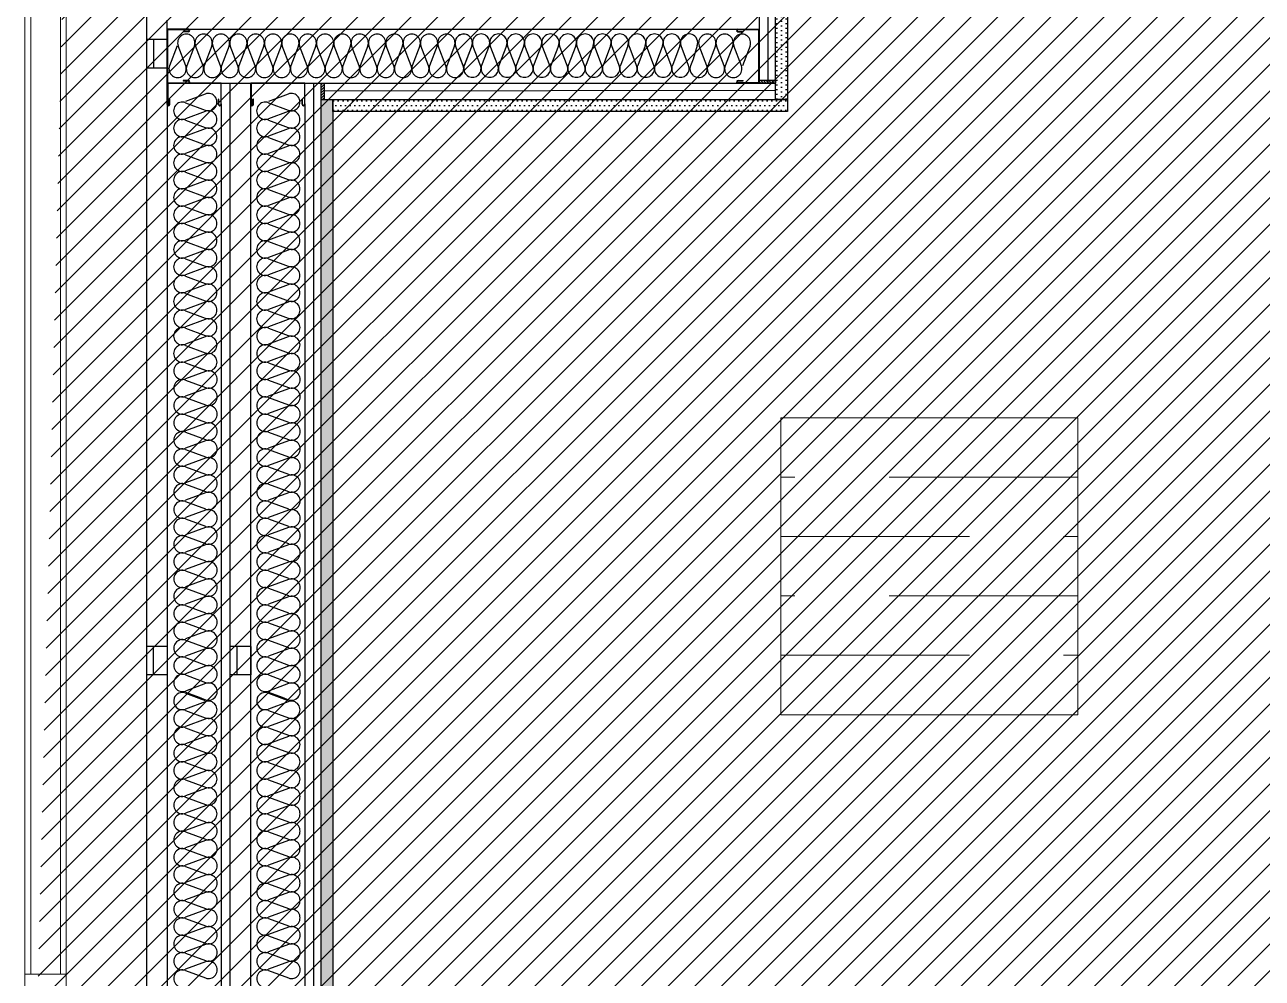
# Model space of a CAD drawing. Header units: millimetres. Extents: x 10 to 76.1, y 10 to 63.5.
# Drawn here: x 49.953 to 52.038, y 10.908 to 12.514 of the extents above; entities that cross this region are included whole.
import ezdxf

# ---------------------------------------------------------------- set-up
doc = ezdxf.new("R2010")
doc.units = ezdxf.units.MM
doc.linetypes.add('LÍNEAS_OCULTAS', pattern=[9.525, 6.35, -3.175])
for name, color, linetype in [('durlok', 3, 'Continuous'), ('lana de vidrio', 2, 'Continuous'), ('Luces2d', 9, 'Continuous'), ('PERFILES', 2, 'Continuous'), ('Relleno', 9, 'Continuous'), ('relleno2d', 9, 'Continuous')]:
    doc.layers.add(name, color=color, linetype=linetype)
for name, color, linetype, true_color in [('Durlok2d', 7, 'Continuous', 0xc2ced6), ('paredes2d', 7, 'Continuous', 0xc2ced6), ('Ventanas2d', 7, 'Continuous', 0xc2ced6)]:
    doc.layers.add(name, color=color, linetype=linetype, true_color=true_color)

# ---------------------------------------------------------------- blocks, each defined once
blk = doc.blocks.new('LP1-1')
at = {"layer": 'PERFILES'}
for p, q in [((-0.0964, 0.0391), (-0.0964, -0.0431)), ((0.1114, 0.0388), (0.1114, -0.0431)), ((0.0596, -0.0414), (0.0601, -0.0414)), ((0.0596, -0.0431), (0.0601, -0.0431))]:
    blk.add_line(p, q, dxfattribs=at)
at = {"layer": 'PERFILES', "color": 2}
for p, q in [((-0.0949, -0.0414), (-0.0949, 0.0386)), ((-0.0879, 0.0386), (-0.0879, 0.0185)), ((-0.0879, 0.0185), (-0.0865, 0.0185)), ((-0.0865, 0.0383), (-0.0865, 0.0185)), ((0.1015, 0.0396), (0.1015, 0.0184)), ((0.1015, 0.0184), (0.1032, 0.0184)), ((0.1032, 0.0392), (0.1032, 0.0184)), ((0.1096, -0.0414), (0.1096, 0.0392)), ((-0.0964, -0.0431), (-0.063, -0.0431)), ((-0.0949, -0.0414), (-0.063, -0.0414)), ((-0.063, -0.0414), (0.0596, -0.0414)), ((-0.063, -0.0431), (0.0596, -0.0431)), ((0.0601, -0.0414), (0.1096, -0.0414)), ((0.0601, -0.0431), (0.1114, -0.0431))]:
    blk.add_line(p, q, dxfattribs=at)
for centre, radius, start, end in [((-0.0914, 0.0387), 0.00497, 355.458, 174.5769), ((-0.0914, 0.0385), 0.00349, 0.9781, 180.2201), ((0.1065, 0.0392), 0.00497, 355.458, 174.5769), ((0.1064, 0.039), 0.00319, 3.6982, 175.1096)]:
    blk.add_arc(centre, radius, start, end, dxfattribs=at)

msp = doc.modelspace()

# ---------------------------------------------------------------- hatches: boundary and pattern name
at = {"extrusion": (-1.22465e-16, 0, -1)}
h = msp.add_hatch(dxfattribs=at)
h.set_pattern_fill('ANSI31', color=256, scale=0.001, angle=90)
h.set_pattern_definition([(135, (-60.9565455, -11.5131913), (-0.00224506403, -0.00224506403), [])])
h.paths.add_polyline_path([(-50.4573, 12.3882), (-50.4523, 12.3882), (-50.4523, 12.4157), (-50.4573, 12.4157)])
at = {"extrusion": (-7.4988e-33, -1.22465e-16, -1)}
h = msp.add_hatch(dxfattribs=at)
h.set_pattern_fill('ANSI31', color=256, scale=0.001)
h.set_pattern_definition([(45, (-75.1189943, 22.92), (-0.00224506403, 0.00224506403), [])])
h.paths.add_polyline_path([(-51.2176, 12.4207), (-51.2176, 12.4157), (-51.1901, 12.4157), (-51.1901, 12.4207)])
at = {"layer": 'Relleno'}
h = msp.add_hatch(dxfattribs=at)
h.set_pattern_fill('DOTS', color=256, scale=0.005, angle=90)
h.set_pattern_definition([(90, (40.718345, 2.233217), (-0.0079375, 0.00396875), [0, -0.0079375])])
h.paths.add_polyline_path([(51.2376, 12.3882), (51.2176, 12.3882), (51.2176, 12.665), (51.2376, 12.665)])
h = msp.add_hatch(dxfattribs=at)
h.set_pattern_fill('DOTS', color=256, scale=0.005, angle=90)
h.set_pattern_definition([(90, (39.953045, 0.344323), (-0.0079375, 0.00396875), [0, -0.0079375])])
h.paths.add_polyline_path([(50.4723, 10.4993), (50.4523, 10.4993), (50.4523, 12.3882), (50.4723, 12.3882)])
h = msp.add_hatch(dxfattribs=at)
h.set_pattern_fill('DOTS', color=256, scale=0.005)
h.set_pattern_definition([(360, (40.317286, 22.887458), (0.00396875, 0.0079375), [0, -0.0079375])])
h.paths.add_polyline_path([(50.4723, 12.3682), (50.4723, 12.3882), (51.2376, 12.3882), (51.2376, 12.3682)])
at = {"layer": 'relleno2d'}
h = msp.add_hatch(dxfattribs=at)
h.set_pattern_fill('ANSI31', color=256, scale=0.01)
h.paths.add_polyline_path([(59.6881, 11.705), (59.4831, 11.705), (59.4831, 17.785), (59.6881, 17.785)])
edge = h.paths.add_edge_path(flags=17)
edge.add_line((59.6881, 18.975), (59.4831, 18.975))
edge.add_line((59.4831, 18.975), (59.4831, 19.035))
edge.add_line((59.4831, 19.035), (58.9931, 19.035))
edge.add_line((58.9931, 19.035), (58.9931, 19.475))
edge.add_line((58.9931, 19.475), (50.9148, 19.475))
edge.add_arc((50.6231, 19.545), 0.3, 193.4934, 346.5066, ccw=False)
edge.add_line((50.3314, 19.475), (50.1581, 19.475))
edge.add_line((50.1581, 19.475), (50.0231, 19.475))
edge.add_line((50.0231, 19.475), (49.9531, 19.475))
edge.add_line((49.9531, 19.475), (49.9531, 19.68))
edge.add_line((49.9531, 19.68), (59.6881, 19.68))
edge.add_line((59.6881, 19.68), (59.6881, 18.975))
edge = h.paths.add_edge_path(flags=17)
edge.add_line((59.6881, 18.975), (59.4831, 18.975))
edge.add_line((59.4831, 18.975), (59.4831, 19.035))
edge.add_line((58.9931, 19.035), (59.4831, 19.035))
edge.add_line((58.9931, 19.475), (58.9931, 19.035))
edge.add_line((50.9148, 19.475), (58.9931, 19.475))
edge.add_arc((50.6231, 19.545), 0.3, 193.4934, 346.5066)
edge.add_line((50.3314, 19.475), (50.1581, 19.475))
edge.add_line((50.1581, 19.475), (50.0231, 19.475))
edge.add_line((49.9531, 19.475), (50.0231, 19.475))
edge.add_line((49.9531, 19.68), (49.9531, 19.475))
edge.add_line((59.6881, 19.68), (49.9531, 19.68))
edge.add_line((59.6881, 19.68), (59.6881, 18.975))
edge = h.paths.add_edge_path()
edge.add_line((49.9531, 10), (59.6881, 10))
edge.add_line((50.1581, 10.205), (50.9148, 10.205))
edge.add_line((59.4831, 10.205), (50.9148, 10.205))
edge.add_line((59.4831, 10.205), (59.4831, 10.805))
edge.add_line((59.6881, 10), (59.6881, 10.805))
edge.add_line((59.4831, 10.805), (59.6881, 10.805))
edge.add_line((50.1581, 19.475), (50.1881, 19.475))

# ---------------------------------------------------------------- linework, layer by layer
for p, q in [((50.193, 12.4157), (50.193, 12.5216)), ((50.299, 10.5043), (50.299, 12.4157))]:
    msp.add_line(p, q)
at = {"color": 3}
for p, q in [((50.1937, 12.4892), (50.1587, 12.4892)), ((50.1706, 12.4412), (50.1706, 12.4892)), ((50.1937, 12.4892), (50.1937, 12.4412)), ((50.1706, 12.4412), (50.1587, 12.4412)), ((50.1937, 12.4412), (50.1706, 12.4412)), ((50.1931, 11.4669), (50.158, 11.4669)), ((50.17, 11.4189), (50.17, 11.4669)), ((50.1931, 11.4669), (50.1931, 11.4189)), ((50.334, 11.4669), (50.2989, 11.4669)), ((50.3108, 11.4189), (50.3108, 11.4669)), ((50.334, 11.4669), (50.334, 11.4189)), ((50.17, 11.4189), (50.158, 11.4189)), ((50.1931, 11.4189), (50.17, 11.4189)), ((50.3108, 11.4189), (50.2989, 11.4189)), ((50.334, 11.4189), (50.3108, 11.4189))]:
    msp.add_line(p, q, dxfattribs=at)
at = {"color": 1}
for points in [[(51.2376, 12.3882), (51.2176, 12.3882), (51.2176, 12.665), (51.2376, 12.665)], [(50.4723, 10.4993), (50.4523, 10.4993), (50.4523, 12.3882), (50.4723, 12.3882)], [(50.4723, 12.3682), (50.4723, 12.3882), (51.2376, 12.3882), (51.2376, 12.3682)]]:
    msp.add_lwpolyline(points, close=True, dxfattribs=at)
at = {"extrusion": (-1.22465e-16, 0, -1)}
msp.add_lwpolyline([(-50.4573, 12.3882), (-50.4523, 12.3882), (-50.4523, 12.4157), (-50.4573, 12.4157)], close=True, dxfattribs=at)
at = {"extrusion": (-7.4988e-33, -1.22465e-16, -1)}
msp.add_lwpolyline([(-51.2176, 12.4207), (-51.2176, 12.4157), (-51.1901, 12.4157), (-51.1901, 12.4207)], close=True, dxfattribs=at)
at = {"layer": 'durlok', "linetype": 'Continuous', "extrusion": (0, 1, 0)}
for p, q in [((51.1901, 13.5421), (51.1901, 12.4157)), ((50.299, 10.4718), (50.299, 12.4157)), ((50.1931, 12.3808), (50.1931, 10.505)), ((50.284, 12.3808), (50.284, 10.4718)), ((50.334, 10.505), (50.334, 12.3808)), ((50.4248, 12.3808), (50.4248, 10.4725))]:
    msp.add_line(p, q, dxfattribs=at)
at = {"layer": 'durlok', "linetype": 'Continuous'}
for p, q in [((51.2051, 12.4157), (51.2051, 12.6925)), ((51.2176, 12.3882), (51.2176, 12.6925)), ((50.4398, 10.4718), (50.4398, 12.4157)), ((51.2176, 12.4032), (50.4573, 12.402)), ((50.4523, 10.4993), (50.4523, 12.3882)), ((50.4523, 12.3882), (51.2176, 12.3882))]:
    msp.add_line(p, q, dxfattribs=at)
at = {"layer": 'durlok', "linetype": 'Continuous', "extrusion": (-1, -0.00012473, 0)}
for p, q in [((50.193, 12.5066), (51.1901, 12.5066)), ((50.193, 12.4157), (51.2176, 12.4157))]:
    msp.add_line(p, q, dxfattribs=at)
at = {"layer": 'Durlok2d', "color": 6, "linetype": 'Continuous'}
msp.add_line((50.1581, 17.835), (50.1581, 10.805), dxfattribs=at)
at = {"layer": 'lana de vidrio', "color": 2}
for p, q in [((50.2097, 12.4785), (50.197, 12.445)), ((50.2243, 12.445), (50.2116, 12.4785)), ((50.2389, 12.4785), (50.2262, 12.445)), ((50.2535, 12.445), (50.2408, 12.4785)), ((50.2681, 12.4785), (50.2554, 12.445)), ((50.2827, 12.445), (50.27, 12.4785)), ((50.2973, 12.4785), (50.2846, 12.445)), ((50.3119, 12.445), (50.2992, 12.4785)), ((50.3265, 12.4785), (50.3138, 12.445)), ((50.3411, 12.445), (50.3284, 12.4785)), ((50.3557, 12.4785), (50.343, 12.445)), ((50.3703, 12.445), (50.3576, 12.4785)), ((50.3849, 12.4785), (50.3722, 12.445)), ((50.3995, 12.445), (50.3868, 12.4785)), ((50.4141, 12.4785), (50.4014, 12.445)), ((50.4287, 12.445), (50.416, 12.4785)), ((50.4433, 12.4785), (50.4306, 12.445)), ((50.4579, 12.445), (50.4452, 12.4785)), ((50.4725, 12.4785), (50.4598, 12.445)), ((50.4871, 12.4451), (50.4744, 12.4785)), ((50.5017, 12.4785), (50.489, 12.4451)), ((50.5163, 12.4451), (50.5036, 12.4785)), ((50.5309, 12.4785), (50.5182, 12.4451)), ((50.5455, 12.4451), (50.5328, 12.4785)), ((50.5601, 12.4785), (50.5474, 12.4451)), ((50.5747, 12.4451), (50.562, 12.4785)), ((50.5893, 12.4785), (50.5766, 12.4451)), ((50.6039, 12.4451), (50.5912, 12.4785)), ((50.6185, 12.4785), (50.6058, 12.4451)), ((50.6331, 12.4451), (50.6204, 12.4785)), ((50.6477, 12.4785), (50.635, 12.4451)), ((50.6623, 12.4451), (50.6496, 12.4785)), ((50.6769, 12.4785), (50.6643, 12.4451)), ((50.6916, 12.4453), (50.6788, 12.4788)), ((50.6916, 12.4451), (50.6788, 12.4785)), ((50.7061, 12.4788), (50.6935, 12.4453)), ((50.7062, 12.4785), (50.6935, 12.4451)), ((50.7208, 12.4453), (50.7081, 12.4788)), ((50.7354, 12.4788), (50.7227, 12.4453)), ((50.75, 12.4453), (50.7373, 12.4788)), ((50.7646, 12.4788), (50.7519, 12.4453)), ((50.7792, 12.4453), (50.7665, 12.4788)), ((50.7938, 12.4788), (50.7811, 12.4453)), ((50.8084, 12.4454), (50.7957, 12.4788)), ((50.823, 12.4788), (50.8103, 12.4454)), ((50.8376, 12.4454), (50.8249, 12.4788)), ((50.8522, 12.4788), (50.8395, 12.4454)), ((50.8668, 12.4454), (50.8541, 12.4788)), ((50.8814, 12.4788), (50.8687, 12.4454)), ((50.896, 12.4454), (50.8833, 12.4788)), ((50.9106, 12.4788), (50.8979, 12.4454)), ((50.9252, 12.4454), (50.9125, 12.4788)), ((50.9398, 12.4788), (50.9271, 12.4454)), ((50.9544, 12.4454), (50.9417, 12.4788)), ((50.969, 12.4788), (50.9563, 12.4454)), ((50.9836, 12.4454), (50.9709, 12.4788)), ((50.9982, 12.4788), (50.9855, 12.4454)), ((51.0128, 12.4454), (51.0001, 12.4788)), ((51.0274, 12.4788), (51.0147, 12.4454)), ((51.042, 12.4454), (51.0293, 12.4788)), ((51.0566, 12.4788), (51.0439, 12.4454)), ((51.0712, 12.4454), (51.0585, 12.4788)), ((51.0859, 12.4791), (51.0787, 12.4559)), ((51.1019, 12.4451), (51.0892, 12.4786)), ((51.1165, 12.4786), (51.1038, 12.4451)), ((51.1311, 12.4451), (51.1184, 12.4786)), ((51.1457, 12.4786), (51.133, 12.4451)), ((51.1603, 12.4451), (51.1476, 12.4786)), ((51.1749, 12.4786), (51.1622, 12.4451)), ((51.0787, 12.4559), (51.0746, 12.4451)), ((50.2571, 12.3975), (50.2237, 12.3848)), ((50.2237, 12.3829), (50.2571, 12.3702)), ((50.3969, 12.3975), (50.3635, 12.3848)), ((50.3635, 12.3829), (50.3969, 12.3702)), ((50.2571, 12.3683), (50.2237, 12.3556)), ((50.3969, 12.3683), (50.3635, 12.3556)), ((50.2237, 12.3537), (50.2571, 12.341)), ((50.3635, 12.3537), (50.3969, 12.341)), ((50.2571, 12.3391), (50.2237, 12.3264)), ((50.2237, 12.3245), (50.2571, 12.3118)), ((50.3969, 12.3391), (50.3635, 12.3264)), ((50.3635, 12.3245), (50.3969, 12.3118)), ((50.2571, 12.3099), (50.2237, 12.2972)), ((50.2571, 12.3099), (50.2237, 12.2972)), ((50.3969, 12.3099), (50.3635, 12.2972)), ((50.3969, 12.3099), (50.3635, 12.2972)), ((50.2237, 12.2953), (50.2571, 12.2826)), ((50.2571, 12.2807), (50.2237, 12.268)), ((50.3635, 12.2953), (50.3969, 12.2826)), ((50.3969, 12.2807), (50.3635, 12.268)), ((50.2237, 12.2661), (50.2571, 12.2534)), ((50.3635, 12.2661), (50.3969, 12.2534)), ((50.2571, 12.2515), (50.2237, 12.2388)), ((50.2237, 12.2369), (50.2571, 12.2242)), ((50.3969, 12.2515), (50.3635, 12.2388)), ((50.3635, 12.2369), (50.3969, 12.2242)), ((50.2571, 12.2223), (50.2237, 12.2096)), ((50.3969, 12.2223), (50.3635, 12.2096)), ((50.2237, 12.2077), (50.2571, 12.195)), ((50.3635, 12.2077), (50.3969, 12.195)), ((50.2571, 12.1931), (50.2237, 12.1803)), ((50.2237, 12.1784), (50.2571, 12.1658)), ((50.3969, 12.1931), (50.3635, 12.1803)), ((50.3635, 12.1784), (50.3969, 12.1658)), ((50.2571, 12.1638), (50.2237, 12.1511)), ((50.3969, 12.1638), (50.3635, 12.1511)), ((50.2237, 12.1492), (50.2571, 12.1365)), ((50.2571, 12.1346), (50.2237, 12.1219)), ((50.3635, 12.1492), (50.397, 12.1365)), ((50.397, 12.1346), (50.3635, 12.1219)), ((50.2237, 12.12), (50.2572, 12.1073)), ((50.3635, 12.12), (50.397, 12.1073)), ((50.2572, 12.1054), (50.2237, 12.0927)), ((50.2237, 12.0908), (50.2572, 12.0781)), ((50.397, 12.1054), (50.3635, 12.0927)), ((50.3635, 12.0908), (50.397, 12.0781)), ((50.2572, 12.0762), (50.2237, 12.0635)), ((50.397, 12.0762), (50.3635, 12.0635)), ((50.2237, 12.0616), (50.2572, 12.0489)), ((50.3635, 12.0616), (50.397, 12.0489)), ((50.2572, 12.047), (50.2237, 12.0343)), ((50.2237, 12.0324), (50.2572, 12.0197)), ((50.397, 12.047), (50.3635, 12.0343)), ((50.3635, 12.0324), (50.397, 12.0197)), ((50.2572, 12.0178), (50.2237, 12.0051)), ((50.397, 12.0178), (50.3635, 12.0051)), ((50.2237, 12.0032), (50.2572, 11.9905)), ((50.2572, 11.9886), (50.2237, 11.9759)), ((50.3635, 12.0032), (50.397, 11.9905)), ((50.397, 11.9886), (50.3635, 11.9759)), ((50.2237, 11.974), (50.2572, 11.9613)), ((50.3635, 11.974), (50.397, 11.9613)), ((50.2572, 11.9594), (50.2237, 11.9467)), ((50.2237, 11.9448), (50.2572, 11.9321)), ((50.224, 11.9448), (50.2574, 11.9321)), ((50.397, 11.9594), (50.3635, 11.9467)), ((50.3635, 11.9448), (50.397, 11.9321)), ((50.3638, 11.9448), (50.3972, 11.9321)), ((50.2574, 11.9302), (50.224, 11.9175)), ((50.3972, 11.9302), (50.3638, 11.9175)), ((50.224, 11.9156), (50.2574, 11.9029)), ((50.3638, 11.9156), (50.3972, 11.9029)), ((50.2574, 11.901), (50.224, 11.8883)), ((50.224, 11.8864), (50.2574, 11.8737)), ((50.3972, 11.901), (50.3638, 11.8883)), ((50.3638, 11.8864), (50.3972, 11.8737)), ((50.2574, 11.8718), (50.224, 11.8591)), ((50.3972, 11.8718), (50.3638, 11.8591)), ((50.224, 11.8572), (50.2574, 11.8445)), ((50.2574, 11.8426), (50.224, 11.8299)), ((50.3638, 11.8572), (50.3973, 11.8445)), ((50.3973, 11.8426), (50.3638, 11.8299)), ((50.224, 11.828), (50.2574, 11.8153)), ((50.3638, 11.828), (50.3973, 11.8153)), ((50.2574, 11.8134), (50.224, 11.8007)), ((50.224, 11.7988), (50.2575, 11.7861)), ((50.3973, 11.8134), (50.3638, 11.8007)), ((50.3638, 11.7988), (50.3973, 11.7861)), ((50.2575, 11.7842), (50.224, 11.7715)), ((50.3973, 11.7842), (50.3638, 11.7715)), ((50.224, 11.7696), (50.2575, 11.7569)), ((50.3638, 11.7696), (50.3973, 11.7569)), ((50.2575, 11.755), (50.224, 11.7423)), ((50.224, 11.7404), (50.2575, 11.7277)), ((50.3973, 11.755), (50.3638, 11.7423)), ((50.3638, 11.7404), (50.3973, 11.7277)), ((50.2575, 11.7258), (50.224, 11.7131)), ((50.3973, 11.7258), (50.3638, 11.7131)), ((50.224, 11.7112), (50.2575, 11.6985)), ((50.2575, 11.6966), (50.224, 11.6839)), ((50.3638, 11.7112), (50.3973, 11.6985)), ((50.3973, 11.6966), (50.3638, 11.6839)), ((50.224, 11.682), (50.2575, 11.6693)), ((50.3638, 11.682), (50.3973, 11.6693)), ((50.2575, 11.6674), (50.224, 11.6547)), ((50.224, 11.6528), (50.2575, 11.6401)), ((50.3973, 11.6674), (50.3638, 11.6547)), ((50.3638, 11.6528), (50.3973, 11.6401)), ((50.2575, 11.6382), (50.224, 11.6255)), ((50.3973, 11.6382), (50.3638, 11.6255)), ((50.224, 11.6236), (50.2575, 11.6109)), ((50.3638, 11.6236), (50.3973, 11.6109)), ((50.2575, 11.609), (50.224, 11.5963)), ((50.224, 11.5944), (50.2575, 11.5817)), ((50.3973, 11.609), (50.3638, 11.5963)), ((50.3638, 11.5944), (50.3973, 11.5817)), ((50.2575, 11.5798), (50.224, 11.5671)), ((50.3973, 11.5798), (50.3639, 11.5671)), ((50.224, 11.5652), (50.2575, 11.5525)), ((50.2575, 11.5506), (50.224, 11.5379)), ((50.3639, 11.5652), (50.3973, 11.5525)), ((50.3973, 11.5506), (50.3639, 11.5379)), ((50.224, 11.536), (50.2575, 11.5233)), ((50.3639, 11.536), (50.3973, 11.5233)), ((50.2575, 11.5214), (50.2241, 11.5087)), ((50.2241, 11.5068), (50.2575, 11.4941)), ((50.3973, 11.5214), (50.3639, 11.5087)), ((50.3639, 11.5068), (50.3973, 11.4941)), ((50.2575, 11.4922), (50.2241, 11.4795)), ((50.3973, 11.4922), (50.3639, 11.4795)), ((50.2241, 11.4776), (50.2575, 11.4649)), ((50.3639, 11.4776), (50.3973, 11.4649)), ((50.2575, 11.463), (50.2241, 11.4503)), ((50.2241, 11.4484), (50.2575, 11.4357)), ((50.3973, 11.463), (50.3639, 11.4503)), ((50.3639, 11.4484), (50.3973, 11.4357)), ((50.2575, 11.4338), (50.2241, 11.4211)), ((50.3973, 11.4338), (50.3639, 11.4211)), ((50.2241, 11.4192), (50.2575, 11.4065)), ((50.2575, 11.4046), (50.2241, 11.3919)), ((50.3639, 11.4192), (50.3973, 11.4065)), ((50.3973, 11.4046), (50.3639, 11.3919)), ((50.2238, 11.3885), (50.2465, 11.3799)), ((50.2241, 11.39), (50.2467, 11.3814)), ((50.2467, 11.3814), (50.2575, 11.3773)), ((50.3636, 11.3885), (50.3863, 11.3799)), ((50.3639, 11.39), (50.3865, 11.3814)), ((50.3865, 11.3814), (50.3973, 11.3773)), ((50.2572, 11.3739), (50.2238, 11.3612)), ((50.2465, 11.3799), (50.2572, 11.3758)), ((50.397, 11.3739), (50.3636, 11.3612)), ((50.3863, 11.3799), (50.397, 11.3758)), ((50.2238, 11.3593), (50.2572, 11.3466)), ((50.2572, 11.3447), (50.2238, 11.332)), ((50.3636, 11.3593), (50.3971, 11.3466)), ((50.3971, 11.3447), (50.3636, 11.332)), ((50.2238, 11.3301), (50.2572, 11.3174)), ((50.3636, 11.3301), (50.3971, 11.3174)), ((50.2572, 11.3155), (50.2238, 11.3028)), ((50.2238, 11.3009), (50.2573, 11.2882)), ((50.3971, 11.3155), (50.3636, 11.3028)), ((50.3636, 11.3009), (50.3971, 11.2882)), ((50.2573, 11.2863), (50.2238, 11.2736)), ((50.3971, 11.2863), (50.3636, 11.2736)), ((50.2238, 11.2717), (50.2573, 11.259)), ((50.2573, 11.2571), (50.2238, 11.2444)), ((50.3636, 11.2717), (50.3971, 11.259)), ((50.3971, 11.2571), (50.3636, 11.2444)), ((50.2238, 11.2425), (50.2573, 11.2298)), ((50.3636, 11.2425), (50.3971, 11.2298)), ((50.2573, 11.2279), (50.2238, 11.2152)), ((50.3971, 11.2279), (50.3636, 11.2152)), ((50.2238, 11.2133), (50.2573, 11.2006)), ((50.2573, 11.1987), (50.2238, 11.186)), ((50.3636, 11.2133), (50.3971, 11.2006)), ((50.3971, 11.1987), (50.3636, 11.186)), ((50.2238, 11.1841), (50.2573, 11.1714)), ((50.3636, 11.1841), (50.3971, 11.1714)), ((50.2573, 11.1695), (50.2238, 11.1568)), ((50.2238, 11.1549), (50.2573, 11.1422)), ((50.3971, 11.1695), (50.3636, 11.1568)), ((50.3636, 11.1549), (50.3971, 11.1422)), ((50.2573, 11.1403), (50.2238, 11.1276)), ((50.3971, 11.1403), (50.3636, 11.1276)), ((50.2238, 11.1256), (50.2573, 11.113)), ((50.2573, 11.1111), (50.2238, 11.0983)), ((50.3636, 11.1256), (50.3971, 11.113)), ((50.3971, 11.1111), (50.3636, 11.0983)), ((50.2238, 11.0964), (50.2573, 11.0838)), ((50.3636, 11.0964), (50.3971, 11.0838)), ((50.2573, 11.0818), (50.2238, 11.0691)), ((50.3971, 11.0818), (50.3637, 11.0691)), ((50.2238, 11.0672), (50.2573, 11.0545)), ((50.2573, 11.0526), (50.2238, 11.0399)), ((50.3637, 11.0672), (50.3971, 11.0545)), ((50.3971, 11.0526), (50.3637, 11.0399)), ((50.2238, 11.038), (50.2573, 11.0253)), ((50.3637, 11.038), (50.3971, 11.0253)), ((50.2573, 11.0234), (50.2239, 11.0107)), ((50.2239, 11.0088), (50.2573, 10.9961)), ((50.2241, 11.0088), (50.2576, 10.9961)), ((50.3971, 11.0234), (50.3637, 11.0107)), ((50.3637, 11.0088), (50.3971, 10.9961)), ((50.3639, 11.0088), (50.3974, 10.9961)), ((50.2573, 10.9942), (50.2239, 10.9815)), ((50.2576, 10.9942), (50.2241, 10.9815)), ((50.3971, 10.9942), (50.3637, 10.9815)), ((50.3974, 10.9942), (50.3639, 10.9815)), ((50.2241, 10.9796), (50.2576, 10.9669)), ((50.2576, 10.965), (50.2241, 10.9523)), ((50.3639, 10.9796), (50.3974, 10.9669)), ((50.3974, 10.965), (50.3639, 10.9523)), ((50.2241, 10.9504), (50.2576, 10.9377)), ((50.3639, 10.9504), (50.3974, 10.9377)), ((50.2576, 10.9358), (50.2241, 10.9231)), ((50.3974, 10.9358), (50.3639, 10.9231)), ((50.2241, 10.9212), (50.2576, 10.9085)), ((50.3639, 10.9212), (50.3974, 10.9085))]:
    msp.add_line(p, q, dxfattribs=at)
for centre, start, end in [((50.2252, 12.4836), 339.2106, 200.8037), ((50.2544, 12.4836), 339.2106, 200.8037), ((50.2836, 12.4836), 339.2106, 200.8037), ((50.3129, 12.4836), 339.2106, 200.8037), ((50.3421, 12.4837), 339.2106, 200.8037), ((50.3713, 12.4837), 339.2106, 200.8037), ((50.4005, 12.4837), 339.2106, 200.8037), ((50.4297, 12.4837), 339.2106, 200.8037), ((50.4589, 12.4837), 339.2106, 200.8037), ((50.4881, 12.4837), 339.2106, 200.8037), ((50.5173, 12.4837), 339.2106, 200.8037), ((50.5465, 12.4837), 339.2106, 200.8037), ((50.5757, 12.4837), 339.2106, 200.8037), ((50.6049, 12.4837), 339.2106, 200.8037), ((50.6341, 12.4837), 339.2106, 200.8037), ((50.6633, 12.4837), 339.2106, 200.8037), ((50.6925, 12.484), 339.2106, 200.8037), ((50.6925, 12.4837), 339.2106, 200.8037), ((50.7217, 12.484), 339.2106, 200.8037), ((50.7509, 12.484), 339.2106, 200.8037), ((50.7801, 12.484), 339.2106, 200.8037), ((50.8093, 12.484), 339.2106, 200.8037), ((50.8385, 12.484), 339.2106, 200.8037), ((50.8677, 12.484), 339.2106, 200.8037), ((50.8969, 12.484), 339.2106, 200.8037), ((50.9261, 12.484), 339.2106, 200.8037), ((50.9553, 12.484), 339.2106, 200.8037), ((50.9845, 12.484), 339.2106, 200.8037), ((51.0137, 12.484), 339.2106, 200.8037), ((51.0429, 12.484), 339.2106, 200.8037), ((51.0721, 12.484), 69.793, 200.8037), ((51.0721, 12.484), 339.2106, 69.7733), ((51.1028, 12.4837), 339.2106, 200.8037), ((51.132, 12.4838), 339.2106, 200.8037), ((51.1612, 12.4838), 339.2106, 200.8037), ((50.2106, 12.4398), 159.2106, 20.8037), ((50.2398, 12.4398), 159.2106, 20.8037), ((50.2691, 12.4398), 159.2106, 20.8037), ((50.2983, 12.4398), 159.2106, 20.8037), ((50.3275, 12.4398), 159.2106, 20.8037), ((50.3567, 12.4398), 159.2106, 20.8037), ((50.3859, 12.4399), 159.2106, 20.8037), ((50.4151, 12.4399), 159.2106, 20.8037), ((50.4443, 12.4399), 159.2106, 20.8037), ((50.4735, 12.4399), 159.2106, 20.8037), ((50.5027, 12.4399), 159.2106, 20.8037), ((50.5319, 12.4399), 159.2106, 20.8037), ((50.5611, 12.4399), 159.2106, 20.8037), ((50.5903, 12.4399), 159.2106, 20.8037), ((50.6195, 12.4399), 159.2106, 20.8037), ((50.6487, 12.4399), 159.2106, 20.8037), ((50.6779, 12.4399), 159.2106, 20.8037), ((50.7071, 12.4402), 159.2106, 20.8037), ((50.7363, 12.4402), 159.2106, 20.8037), ((50.7655, 12.4402), 159.2106, 20.8037), ((50.7947, 12.4402), 159.2106, 20.8037), ((50.8239, 12.4402), 159.2106, 20.8037), ((50.8531, 12.4402), 159.2106, 20.8037), ((50.8823, 12.4402), 159.2106, 20.8037), ((50.9115, 12.4402), 159.2106, 20.8037), ((50.9407, 12.4402), 159.2106, 20.8037), ((50.9699, 12.4402), 159.2106, 20.8037), ((50.9991, 12.4402), 159.2106, 20.8037), ((51.0283, 12.4402), 159.2106, 20.8037), ((51.0575, 12.4402), 159.2106, 20.8037), ((51.0882, 12.44), 159.2106, 229.1277), ((51.0882, 12.4399), 229.1521, 20.8037), ((51.1174, 12.4399), 159.2106, 20.8037), ((51.1466, 12.4399), 159.2106, 20.8037), ((50.2185, 12.3692), 69.2106, 290.8037), ((50.2623, 12.3838), 249.2106, 110.8037), ((50.3583, 12.3692), 69.2106, 290.8037), ((50.4021, 12.3838), 249.2106, 110.8037), ((50.2623, 12.3546), 249.2106, 110.8037), ((50.4021, 12.3546), 249.2106, 110.8037), ((50.2185, 12.34), 69.2106, 290.8037), ((50.2623, 12.3254), 249.2106, 110.8037), ((50.3583, 12.34), 69.2106, 290.8037), ((50.4021, 12.3254), 249.2106, 110.8037), ((50.2185, 12.3108), 69.2106, 290.8037), ((50.3583, 12.3108), 69.2106, 290.8037), ((50.2623, 12.2962), 249.2106, 110.8037), ((50.4021, 12.2962), 249.2106, 110.8037), ((50.2185, 12.2816), 69.2106, 290.8037), ((50.2623, 12.267), 249.2106, 110.8037), ((50.3583, 12.2816), 69.2106, 290.8037), ((50.4021, 12.267), 249.2106, 110.8037), ((50.2185, 12.2524), 69.2106, 290.8037), ((50.3583, 12.2524), 69.2106, 290.8037), ((50.2185, 12.2232), 69.2106, 290.8037), ((50.2623, 12.2378), 249.2106, 110.8037), ((50.3583, 12.2232), 69.2106, 290.8037), ((50.4021, 12.2378), 249.2106, 110.8037), ((50.2623, 12.2086), 249.2106, 110.8037), ((50.4021, 12.2086), 249.2106, 110.8037), ((50.2185, 12.194), 69.2106, 290.8037), ((50.3583, 12.194), 69.2106, 290.8037), ((50.2185, 12.1648), 69.2106, 290.8037), ((50.2623, 12.1794), 249.2106, 110.8037), ((50.3583, 12.1648), 69.2106, 290.8037), ((50.4021, 12.1794), 249.2106, 110.8037), ((50.2623, 12.1502), 249.2106, 110.8037), ((50.4021, 12.1502), 249.2106, 110.8037), ((50.2185, 12.1356), 69.2106, 290.8037), ((50.2623, 12.121), 249.2106, 110.8037), ((50.3583, 12.1356), 69.2106, 290.8037), ((50.4021, 12.121), 249.2106, 110.8037), ((50.2185, 12.1064), 69.2106, 290.8037), ((50.3583, 12.1064), 69.2106, 290.8037), ((50.2185, 12.0772), 69.2106, 290.8037), ((50.2623, 12.0918), 249.2106, 110.8037), ((50.3583, 12.0772), 69.2106, 290.8037), ((50.4021, 12.0918), 249.2106, 110.8037), ((50.2623, 12.0626), 249.2106, 110.8037), ((50.4021, 12.0626), 249.2106, 110.8037), ((50.2185, 12.048), 69.2106, 290.8037), ((50.3583, 12.048), 69.2106, 290.8037), ((50.2185, 12.0188), 69.2106, 290.8037), ((50.2623, 12.0334), 249.2106, 110.8037), ((50.3583, 12.0188), 69.2106, 290.8037), ((50.4022, 12.0334), 249.2106, 110.8037), ((50.2623, 12.0042), 249.2106, 110.8037), ((50.4022, 12.0042), 249.2106, 110.8037), ((50.2185, 11.9896), 69.2106, 290.8037), ((50.2624, 11.975), 249.2106, 110.8037), ((50.3584, 11.9896), 69.2106, 290.8037), ((50.4022, 11.975), 249.2106, 110.8037), ((50.2185, 11.9604), 69.2106, 290.8037), ((50.3584, 11.9604), 69.2106, 290.8037), ((50.2186, 11.9312), 69.2106, 290.8037), ((50.2188, 11.9312), 69.2106, 290.8037), ((50.2624, 11.9458), 249.2106, 110.8037), ((50.3584, 11.9312), 69.2106, 290.8037), ((50.3586, 11.9312), 69.2106, 290.8037), ((50.4022, 11.9458), 249.2106, 110.8037), ((50.2626, 11.9166), 249.2106, 110.8037), ((50.4024, 11.9166), 249.2106, 110.8037), ((50.2188, 11.902), 69.2106, 290.8037), ((50.3586, 11.902), 69.2106, 290.8037), ((50.2188, 11.8728), 69.2106, 290.8037), ((50.2626, 11.8874), 249.2106, 110.8037), ((50.3586, 11.8728), 69.2106, 290.8037), ((50.4024, 11.8874), 249.2106, 110.8037), ((50.2626, 11.8582), 249.2106, 110.8037), ((50.4024, 11.8582), 249.2106, 110.8037), ((50.2188, 11.8436), 69.2106, 290.8037), ((50.2626, 11.829), 249.2106, 110.8037), ((50.3586, 11.8436), 69.2106, 290.8037), ((50.4024, 11.829), 249.2106, 110.8037), ((50.2188, 11.8144), 69.2106, 290.8037), ((50.3586, 11.8144), 69.2106, 290.8037), ((50.2188, 11.7852), 69.2106, 290.8037), ((50.2626, 11.7998), 249.2106, 110.8037), ((50.3586, 11.7852), 69.2106, 290.8037), ((50.4024, 11.7998), 249.2106, 110.8037), ((50.2626, 11.7706), 249.2106, 110.8037), ((50.4024, 11.7706), 249.2106, 110.8037), ((50.2188, 11.7559), 69.2106, 290.8037), ((50.3586, 11.7559), 69.2106, 290.8037), ((50.2188, 11.7267), 69.2106, 290.8037), ((50.2626, 11.7414), 249.2106, 110.8037), ((50.3586, 11.7267), 69.2106, 290.8037), ((50.4025, 11.7414), 249.2106, 110.8037), ((50.2626, 11.7121), 249.2106, 110.8037), ((50.4025, 11.7121), 249.2106, 110.8037), ((50.2188, 11.6975), 69.2106, 290.8037), ((50.2627, 11.6829), 249.2106, 110.8037), ((50.3587, 11.6975), 69.2106, 290.8037), ((50.4025, 11.6829), 249.2106, 110.8037), ((50.2188, 11.6683), 69.2106, 290.8037), ((50.3587, 11.6683), 69.2106, 290.8037), ((50.2189, 11.6391), 69.2106, 290.8037), ((50.2627, 11.6537), 249.2106, 110.8037), ((50.3587, 11.6391), 69.2106, 290.8037), ((50.4025, 11.6537), 249.2106, 110.8037), ((50.2627, 11.6245), 249.2106, 110.8037), ((50.4025, 11.6245), 249.2106, 110.8037), ((50.2189, 11.6099), 69.2106, 290.8037), ((50.3587, 11.6099), 69.2106, 290.8037), ((50.2189, 11.5807), 69.2106, 290.8037), ((50.2627, 11.5953), 249.2106, 110.8037), ((50.3587, 11.5807), 69.2106, 290.8037), ((50.4025, 11.5953), 249.2106, 110.8037), ((50.2627, 11.5661), 249.2106, 110.8037), ((50.4025, 11.5661), 249.2106, 110.8037), ((50.2189, 11.5515), 69.2106, 290.8037), ((50.2627, 11.5369), 249.2106, 110.8037), ((50.3587, 11.5515), 69.2106, 290.8037), ((50.4025, 11.5369), 249.2106, 110.8037), ((50.2189, 11.5223), 69.2106, 290.8037), ((50.3587, 11.5223), 69.2106, 290.8037), ((50.2189, 11.4931), 69.2106, 290.8037), ((50.2627, 11.5077), 249.2106, 110.8037), ((50.3587, 11.4931), 69.2106, 290.8037), ((50.4025, 11.5077), 249.2106, 110.8037), ((50.2627, 11.4785), 249.2106, 110.8037), ((50.4025, 11.4785), 249.2106, 110.8037), ((50.2189, 11.4639), 69.2106, 290.8037), ((50.3587, 11.4639), 69.2106, 290.8037), ((50.2189, 11.4347), 69.2106, 290.8037), ((50.2627, 11.4493), 249.2106, 110.8037), ((50.3587, 11.4347), 69.2106, 290.8037), ((50.4025, 11.4493), 249.2106, 110.8037), ((50.2627, 11.4201), 249.2106, 110.8037), ((50.4025, 11.4201), 249.2106, 110.8037), ((50.2189, 11.4055), 69.2106, 290.8037), ((50.2627, 11.3909), 319.1521, 110.8037), ((50.3587, 11.4055), 69.2106, 290.8037), ((50.4025, 11.3909), 319.1521, 110.8037), ((50.2186, 11.3748), 69.2106, 159.7733), ((50.2627, 11.3909), 249.2106, 319.1277), ((50.3584, 11.3748), 69.2106, 159.7733), ((50.4025, 11.3909), 249.2106, 319.1277), ((50.2186, 11.3748), 159.793, 290.8037), ((50.2624, 11.3602), 249.2106, 110.8037), ((50.3584, 11.3748), 159.793, 290.8037), ((50.4022, 11.3602), 249.2106, 110.8037), ((50.2186, 11.3456), 69.2106, 290.8037), ((50.2624, 11.331), 249.2106, 110.8037), ((50.3584, 11.3456), 69.2106, 290.8037), ((50.4022, 11.331), 249.2106, 110.8037), ((50.2186, 11.3164), 69.2106, 290.8037), ((50.3584, 11.3164), 69.2106, 290.8037), ((50.2186, 11.2872), 69.2106, 290.8037), ((50.2624, 11.3018), 249.2106, 110.8037), ((50.3584, 11.2872), 69.2106, 290.8037), ((50.4022, 11.3018), 249.2106, 110.8037), ((50.2624, 11.2726), 249.2106, 110.8037), ((50.4022, 11.2726), 249.2106, 110.8037), ((50.2186, 11.258), 69.2106, 290.8037), ((50.2624, 11.2434), 249.2106, 110.8037), ((50.3584, 11.258), 69.2106, 290.8037), ((50.4022, 11.2434), 249.2106, 110.8037), ((50.2186, 11.2288), 69.2106, 290.8037), ((50.3584, 11.2288), 69.2106, 290.8037), ((50.2624, 11.2142), 249.2106, 110.8037), ((50.4023, 11.2142), 249.2106, 110.8037), ((50.2186, 11.1996), 69.2106, 290.8037), ((50.2624, 11.185), 249.2106, 110.8037), ((50.3584, 11.1996), 69.2106, 290.8037), ((50.4023, 11.185), 249.2106, 110.8037), ((50.2186, 11.1704), 69.2106, 290.8037), ((50.3585, 11.1704), 69.2106, 290.8037), ((50.2186, 11.1412), 69.2106, 290.8037), ((50.2625, 11.1558), 249.2106, 110.8037), ((50.3585, 11.1412), 69.2106, 290.8037), ((50.4023, 11.1558), 249.2106, 110.8037), ((50.2625, 11.1266), 249.2106, 110.8037), ((50.4023, 11.1266), 249.2106, 110.8037), ((50.2187, 11.112), 69.2106, 290.8037), ((50.2625, 11.0974), 249.2106, 110.8037), ((50.3585, 11.112), 69.2106, 290.8037), ((50.4023, 11.0974), 249.2106, 110.8037), ((50.2187, 11.0828), 69.2106, 290.8037), ((50.3585, 11.0828), 69.2106, 290.8037), ((50.2625, 11.0682), 249.2106, 110.8037), ((50.4023, 11.0682), 249.2106, 110.8037), ((50.2187, 11.0536), 69.2106, 290.8037), ((50.2625, 11.039), 249.2106, 110.8037), ((50.3585, 11.0536), 69.2106, 290.8037), ((50.4023, 11.039), 249.2106, 110.8037), ((50.2187, 11.0244), 69.2106, 290.8037), ((50.3585, 11.0244), 69.2106, 290.8037), ((50.2187, 10.9952), 69.2106, 290.8037), ((50.2189, 10.9952), 69.2106, 290.8037), ((50.2625, 11.0098), 249.2106, 110.8037), ((50.3585, 10.9952), 69.2106, 290.8037), ((50.3587, 10.9952), 69.2106, 290.8037), ((50.4023, 11.0098), 249.2106, 110.8037), ((50.2627, 10.9806), 249.2106, 110.8037), ((50.4025, 10.9806), 249.2106, 110.8037), ((50.2189, 10.966), 69.2106, 290.8037), ((50.2627, 10.9514), 249.2106, 110.8037), ((50.3587, 10.966), 69.2106, 290.8037), ((50.4025, 10.9514), 249.2106, 110.8037), ((50.2189, 10.9368), 69.2106, 290.8037), ((50.3587, 10.9368), 69.2106, 290.8037), ((50.2627, 10.9222), 249.2106, 110.8037), ((50.4026, 10.9222), 249.2106, 110.8037), ((50.2189, 10.9076), 69.2106, 290.8037), ((50.3587, 10.9076), 69.2106, 290.8037)]:
    msp.add_arc(centre, 0.0146, start, end, dxfattribs=at)
at = {"layer": 'Luces2d', "lineweight": 0, "ltscale": 0.05}
for p, q in [((51.7267, 11.852), (51.2267, 11.852)), ((51.2267, 11.852), (51.2267, 11.352)), ((51.7267, 11.352), (51.7267, 11.852)), ((51.2267, 11.352), (51.7267, 11.352))]:
    msp.add_line(p, q, dxfattribs=at)
at = {"layer": 'Luces2d', "linetype": 'LÍNEAS_OCULTAS', "lineweight": 0, "ltscale": 0.05}
for p, q in [((51.7267, 11.752), (51.2267, 11.752)), ((51.2267, 11.652), (51.7267, 11.652)), ((51.7267, 11.552), (51.2267, 11.552)), ((51.2267, 11.452), (51.7267, 11.452))]:
    msp.add_line(p, q, dxfattribs=at)
at = {"layer": 'paredes2d', "color": 6, "linetype": 'Continuous', "lineweight": 0}
msp.add_line((49.9531, 10.805), (49.9531, 19.475), dxfattribs=at)
at = {"layer": 'Ventanas2d', "color": 6, "linetype": 'Continuous', "lineweight": 0}
for p, q in [((50.0231, 19.475), (50.0231, 10.805)), ((50.0231, 19.475), (50.0231, 10.805)), ((49.9631, 12.865), (49.9631, 10.915)), ((50.0131, 12.865), (50.0131, 10.915)), ((49.9531, 10.915), (50.0231, 10.915)), ((49.9631, 10.915), (50.0131, 10.915))]:
    msp.add_line(p, q, dxfattribs=at)

# ---------------------------------------------------------------- block references
at = {"xscale": 0.4373098624145429, "yscale": 0.4373098624145429, "zscale": 0.4373098624145429}
for p, rotation in [((50.2118, 12.4645), 270.0071464909952), ((51.1713, 12.4579), 89.99999999997472), ((50.2418, 12.3969), 180), ((50.3826, 12.3969), 180)]:
    msp.add_blockref('LP1-1', p, dxfattribs=dict(at, rotation=rotation))

doc.saveas('drawing.dxf')
